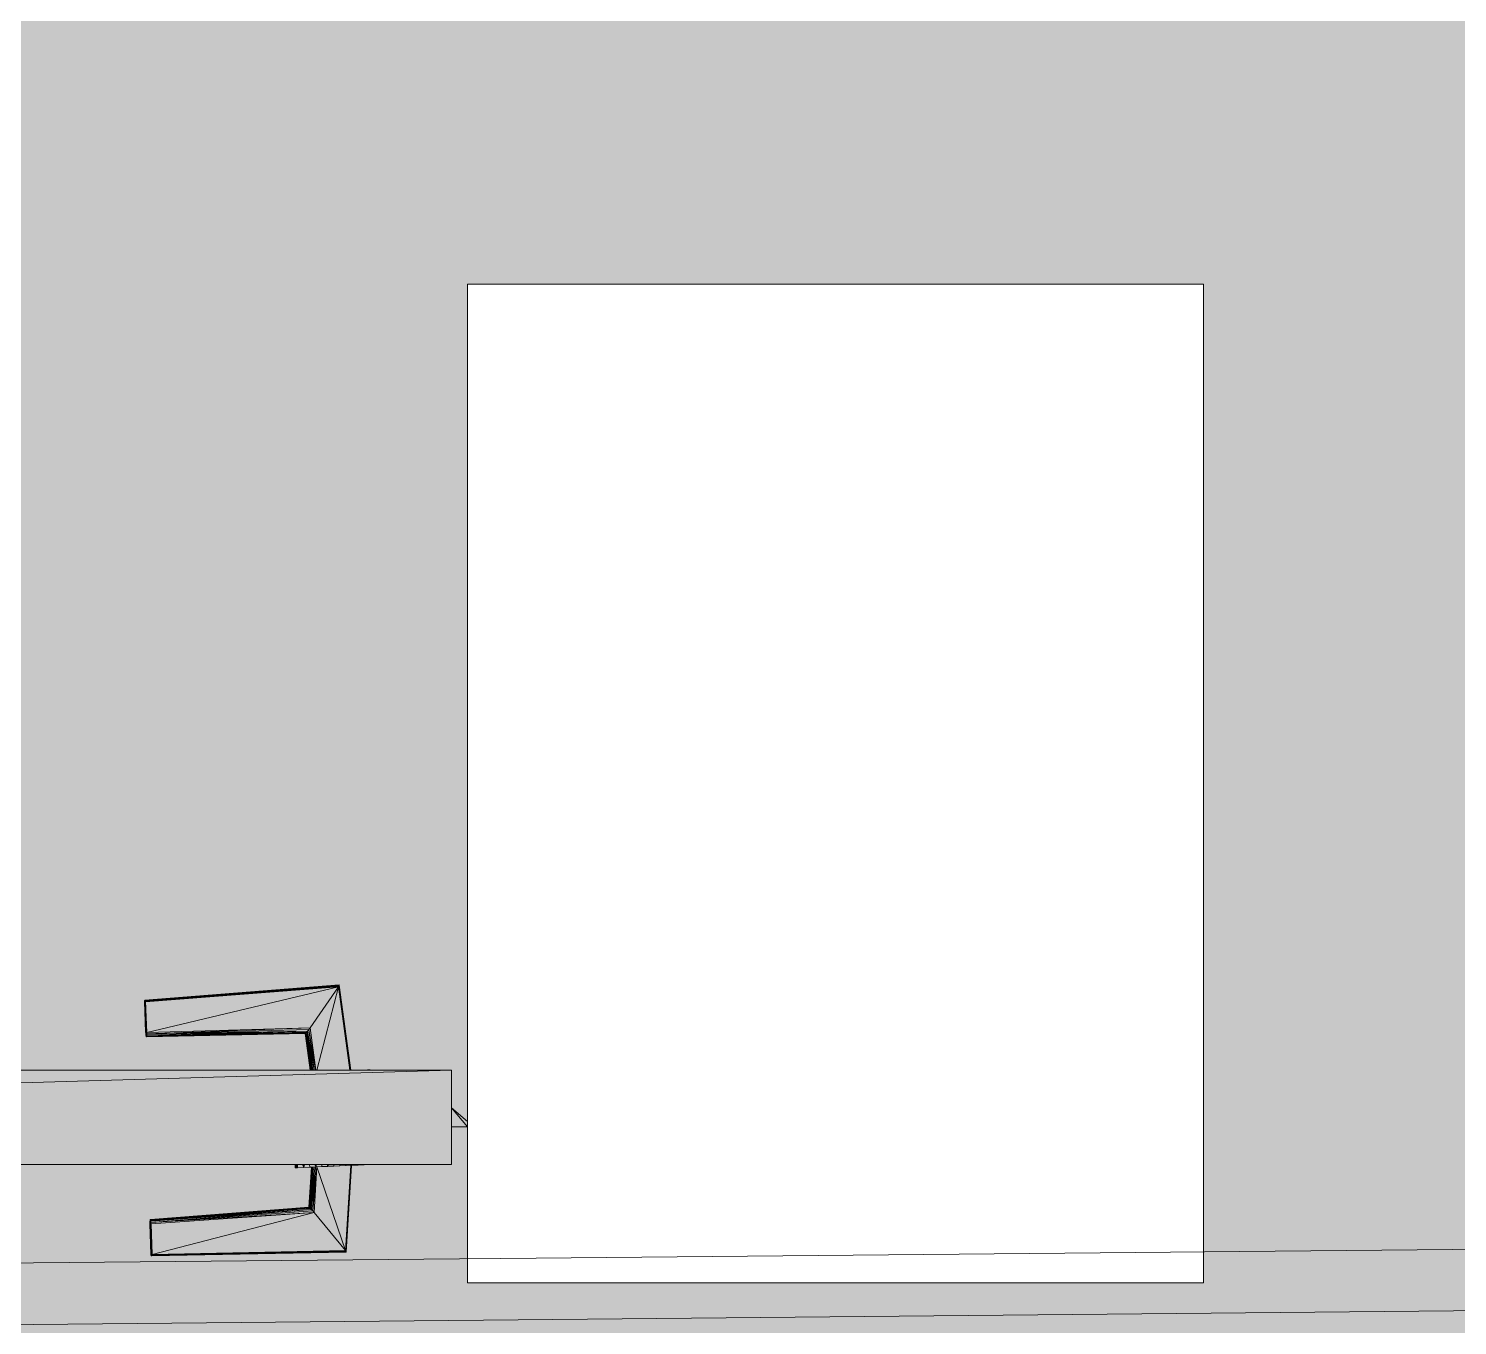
# Model space of a CAD drawing. Header units: millimetres. Extents: x 132836 to 1862386, y -330276 to -143438.
# Drawn here: x 428572 to 429087, y -271510 to -271043 of the extents above; entities that cross this region are included whole.
import ezdxf

# ---------------------------------------------------------------- set-up
doc = ezdxf.new("R2010")
doc.units = ezdxf.units.MM
doc.header["$MEASUREMENT"] = 0
doc.linetypes.add('Wipeout_Contour', pattern=[1000, 0, -1000])
for name, color, linetype in [('Divers - Dessin général', 7, 'Continuous'), ('Nouveau_0', 7, 'Continuous'), ('Structure - Murs extérieurs', 7, 'Continuous')]:
    doc.layers.add(name, color=color, linetype=linetype)

msp = doc.modelspace()

# ---------------------------------------------------------------- hatches: boundary and pattern name
at = {"linetype": 'Continuous', "lineweight": 0, "true_color": 0x6f6f6f}
h = msp.add_hatch(color=8, dxfattribs=at)
h.paths.add_polyline_path([(360547.961, -295062.571), (487920.34, -293826.868), (487920.34, -270902.734), (487462.568, -270902.734), (472913.119, -271040.575), (472913.119, -163437.635), (371855.719, -163437.635), (371855.719, -271040.575), (371882.482, -271040.57), (371882.665, -272000.514, -0.4094274), (367883.201, -275935.042), (360547.961, -275935.042)])
h.paths.add_polyline_path([(377135.103, -260639.953), (373845.103, -260639.953), (373845.103, -248364.953), (373845.103, -243089.974), (373845.103, -242189.974), (377135.103, -242189.974)], flags=0)
h.paths.add_polyline_path([(380202.952, -171995.57), (431505.799, -171995.57), (464309.564, -171995.57), (464309.564, -262465.571), (462925.553, -262565.571), (438593.575, -262550.571), (437925.553, -262550.571), (436549.587, -262550.571), (436549.587, -189810.571), (412055.061, -189810.571), (412055.061, -201780.57), (412055.061, -204495.57), (415454.069, -204495.57), (415454.069, -208495.57), (415454.069, -218295.57), (405655.061, -218295.57), (405655.061, -222495.57), (415474.561, -222495.57), (415474.561, -260810.571), (380202.952, -260810.571), (380202.952, -230015.57), (380202.952, -193810.571)], flags=0)
h.paths.add_polyline_path([(381436.562, -269433.913, -0.0903187), (381558.292, -268727.623, -0.2014487), (382612.158, -267592.74, -0.1042114), (383417.525, -267415.055), (384017.498, -267409.371, -0.1040446), (384824.873, -267571.244, -0.2382555), (385983.776, -268953.318, -0.0551886), (386036.355, -269390.334), (386038.45, -269611.438), (386050.565, -270890.267), (385792.102, -271892.761, -0.2679492), (384069.602, -272909.124), (383469.629, -272914.808, -0.1937175), (382078.771, -272370.185, -0.0705688), (381728.183, -271931.262, -0.1316525), (381450.772, -270933.845)], flags=0)
h.paths.add_polyline_path([(394027.271, -275599.002, -0.4157911), (392016.505, -273599.031), (392016.505, -273452.052), (392030.007, -267377.824, -0.3805567), (394016.505, -265609.826), (394094.233, -265609.826), (394094.233, -270609.826), (409094.233, -270609.826), (409094.233, -265609.826), (414055.71, -265609.826, -0.4142136), (415555.71, -267109.826), (415555.71, -273660.699, -0.3455016), (413836.804, -275433.432)], flags=0)
h.paths.add_polyline_path([(424209.612, -271504.083, -0.1344739), (423930.467, -270484.937), (423930.467, -268984.937, -0.4142136), (425930.467, -266984.937), (426530.467, -266984.937, -0.4142136), (428530.467, -268984.937), (428530.467, -270484.937, -0.1288203), (428273.55, -271465.581, -0.2709363), (426530.467, -272484.937), (425930.467, -272484.937, -0.26498)], flags=0)
h.paths.add_polyline_path([(436562.206, -273329.325), (436569.468, -267730.336, -0.0985615), (436800.237, -266943.721), (436817.2, -266951.545, -0.258849), (438654.998, -265605.827), (438652.661, -265587.294), (439337.088, -265587.294), (439337.088, -265687.294), (439337.088, -270687.294), (469237.088, -270687.294), (469237.088, -265687.294), (470907.523, -265687.294), (472885.813, -265687.294), (472885.813, -267687.294), (472885.813, -271062.255, 0.0013458), (472885.842, -271073.021), (472896.728, -273095.233, -0.4142136), (470907.523, -275105.97), (462184.053, -275105.97, -0.005189), (462130.957, -275116.103), (454147.511, -275196.191), (438770.531, -275253.24, -0.3865533), (436572.608, -273475.385, -0.0251892)], flags=0)

# ---------------------------------------------------------------- linework, layer by layer
at = {"color": 7, "linetype": 'Continuous', "lineweight": 20}
for p, q in [((428684.201, -271387.249), (428614.185, -271392.795)), ((428684.236, -271387.278), (428614.185, -271392.795)), ((428684.236, -271387.278), (428614.22, -271392.818)), ((428614.261, -271392.869), (428684.236, -271387.278)), ((428684.248, -271387.346), (428614.261, -271392.869)), ((428684.225, -271387.453), (428614.261, -271392.869)), ((428614.301, -271392.949), (428684.225, -271387.453)), ((428684.178, -271387.599), (428614.301, -271392.949)), ((428684.178, -271387.599), (428614.342, -271393.059)), ((428614.388, -271393.198), (428684.178, -271387.599)), ((428684.108, -271387.784), (428614.388, -271393.198)), ((428684.004, -271388.008), (428684.108, -271387.784)), ((428684.108, -271387.784), (428684.178, -271387.599)), ((428688.151, -271418.004), (428684.108, -271387.784)), ((428684.108, -271387.784), (428688.244, -271418.004)), ((428684.178, -271387.599), (428684.225, -271387.453)), ((428684.178, -271387.599), (428688.314, -271418.004)), ((428688.25, -271418.004), (428684.178, -271387.599)), ((428684.236, -271387.278), (428684.201, -271387.249)), ((428684.225, -271387.453), (428684.248, -271387.346)), ((428688.314, -271418.004), (428684.225, -271387.453)), ((428684.248, -271387.346), (428684.236, -271387.278)), ((428688.348, -271418.004), (428684.248, -271387.346)), ((428688.314, -271418.004), (428684.248, -271387.346)), ((428614.04, -271392.999), (428614.005, -271393.123)), ((428614.075, -271392.905), (428614.04, -271392.999)), ((428614.04, -271392.999), (428614.505, -271405.209)), ((428614.04, -271392.999), (428614.551, -271405.526)), ((428614.11, -271392.839), (428614.075, -271392.905)), ((428614.075, -271392.905), (428614.551, -271405.526)), ((428614.075, -271392.905), (428614.603, -271405.755)), ((428614.144, -271392.803), (428614.11, -271392.839)), ((428614.11, -271392.839), (428614.603, -271405.755)), ((428614.11, -271392.839), (428614.65, -271405.903)), ((428614.185, -271392.795), (428614.144, -271392.803)), ((428614.144, -271392.803), (428614.65, -271405.903)), ((428614.65, -271405.903), (428614.185, -271392.795)), ((428614.185, -271392.795), (428614.685, -271405.949)), ((428614.185, -271392.795), (428614.725, -271405.912)), ((428614.22, -271392.818), (428614.185, -271392.795)), ((428614.22, -271392.818), (428614.725, -271405.912)), ((428614.261, -271392.869), (428614.22, -271392.818)), ((428614.725, -271405.912), (428614.261, -271392.869)), ((428614.261, -271392.869), (428614.754, -271405.786)), ((428614.301, -271392.949), (428614.261, -271392.869)), ((428614.754, -271405.786), (428614.301, -271392.949)), ((428614.301, -271392.949), (428614.789, -271405.572)), ((428614.342, -271393.059), (428614.301, -271392.949)), ((428614.789, -271405.572), (428614.342, -271393.059)), ((428614.342, -271393.059), (428614.812, -271405.271)), ((428614.388, -271393.198), (428614.342, -271393.059)), ((428684.004, -271388.008), (428614.388, -271393.198)), ((428684.004, -271388.008), (428614.429, -271393.367)), ((428614.853, -271404.415), (428684.004, -271388.008)), ((428673.718, -271402.743), (428684.004, -271388.008)), ((428676.163, -271418.004), (428684.004, -271388.008)), ((428688.017, -271418.004), (428684.004, -271388.008)), ((428684.004, -271388.008), (428688.145, -271418.004)), ((428614.005, -271393.123), (428613.976, -271393.276)), ((428613.976, -271393.276), (428614.4, -271404.325)), ((428613.976, -271393.276), (428614.452, -271404.809)), ((428614.005, -271393.123), (428614.452, -271404.809)), ((428614.005, -271393.123), (428614.505, -271405.209)), ((428614.812, -271405.271), (428614.388, -271393.198)), ((428614.388, -271393.198), (428614.836, -271404.885)), ((428614.429, -271393.367), (428614.388, -271393.198)), ((428614.836, -271404.885), (428614.429, -271393.367)), ((428614.853, -271404.415), (428614.429, -271393.367)), ((428614.836, -271404.885), (428673.718, -271402.743)), ((428614.836, -271404.885), (428673.224, -271403.37)), ((428673.718, -271402.743), (428614.853, -271404.415)), ((428672.812, -271403.885), (428673.224, -271403.37)), ((428673.224, -271403.37), (428673.718, -271402.743)), ((428673.224, -271403.37), (428675.187, -271418.004)), ((428673.224, -271403.37), (428675.716, -271418.004)), ((428673.718, -271402.743), (428675.756, -271418.004)), ((428614.4, -271404.325), (428614.452, -271404.809)), ((428614.452, -271404.809), (428614.505, -271405.209)), ((428614.505, -271405.209), (428614.551, -271405.526)), ((428614.551, -271405.526), (428614.603, -271405.755)), ((428614.603, -271405.755), (428614.65, -271405.903)), ((428614.65, -271405.903), (428614.685, -271405.949)), ((428614.685, -271405.949), (428671.952, -271404.791)), ((428614.685, -271405.949), (428614.725, -271405.912)), ((428614.725, -271405.912), (428672.045, -271404.741)), ((428671.952, -271404.791), (428614.725, -271405.912)), ((428614.725, -271405.912), (428614.754, -271405.786)), ((428614.754, -271405.786), (428672.219, -271404.573)), ((428672.045, -271404.741), (428614.754, -271405.786)), ((428614.754, -271405.786), (428614.789, -271405.572)), ((428614.789, -271405.572), (428672.812, -271403.885)), ((428614.789, -271405.572), (428672.475, -271404.288)), ((428672.219, -271404.573), (428614.789, -271405.572)), ((428614.789, -271405.572), (428614.812, -271405.271)), ((428614.812, -271405.271), (428672.812, -271403.885)), ((428614.812, -271405.271), (428614.836, -271404.885)), ((428672.812, -271403.885), (428614.836, -271404.885)), ((428614.836, -271404.885), (428614.853, -271404.415)), ((428671.952, -271404.791), (428672.045, -271404.741)), ((428671.952, -271404.791), (428673.718, -271418.004)), ((428672.045, -271404.741), (428672.219, -271404.573)), ((428673.724, -271418.004), (428672.045, -271404.741)), ((428672.045, -271404.741), (428673.817, -271418.004)), ((428672.045, -271404.741), (428673.997, -271418.004)), ((428672.219, -271404.573), (428672.475, -271404.288)), ((428672.219, -271404.573), (428674.014, -271418.004)), ((428672.475, -271404.288), (428672.812, -271403.885)), ((428674.037, -271418.004), (428672.475, -271404.288)), ((428672.475, -271404.288), (428674.31, -271418.004)), ((428672.475, -271404.288), (428674.67, -271418.004)), ((428672.812, -271403.885), (428674.699, -271418.004)), ((428672.812, -271403.885), (428675.152, -271418.004)), ((428724.66, -271418.004), (427580.467, -271451.973)), ((427580.467, -271418.004), (428724.66, -271418.004)), ((428692.693, -271418.004), (428694.447, -271417.914)), ((428694.9, -271418.004), (428694.447, -271417.914)), ((428694.447, -271417.914), (428695.109, -271418.004)), ((428694.447, -271417.914), (428694.668, -271417.914)), ((428695.121, -271418.004), (428694.668, -271417.914)), ((428694.668, -271417.914), (428695.254, -271417.993)), ((428694.668, -271417.914), (428694.865, -271417.916)), ((428695.254, -271417.993), (428694.865, -271417.916)), ((428694.865, -271417.916), (428695.318, -271417.978)), ((428694.865, -271417.916), (428695.028, -271417.92)), ((428695.318, -271417.978), (428695.028, -271417.92)), ((428695.028, -271417.92), (428695.155, -271417.925)), ((428695.318, -271417.978), (428695.155, -271417.925)), ((428695.155, -271417.925), (428695.347, -271417.963)), ((428695.155, -271417.925), (428695.254, -271417.932)), ((428695.19, -271418.004), (428695.254, -271417.993)), ((428695.347, -271417.963), (428695.254, -271417.932)), ((428695.254, -271417.932), (428695.347, -271417.951)), ((428695.254, -271417.993), (428695.318, -271417.978)), ((428695.254, -271417.993), (428695.254, -271418.004)), ((428695.347, -271417.951), (428695.318, -271417.941)), ((428695.318, -271417.978), (428695.347, -271417.963)), ((428695.318, -271417.978), (428695.318, -271418.004)), ((428695.347, -271417.951), (428695.347, -271417.963)), ((428695.347, -271417.963), (428695.347, -271417.951)), ((428695.347, -271417.963), (428695.347, -271418.004)), ((428724.66, -271418.004), (428724.66, -271451.973)), ((428724.66, -271451.973), (427580.467, -271451.973)), ((428668.328, -271453.199), (428668.293, -271451.973)), ((428668.357, -271453.197), (428668.316, -271451.973)), ((428668.357, -271453.197), (428668.328, -271451.973)), ((428668.357, -271453.197), (428668.328, -271453.199)), ((428668.328, -271453.199), (428668.357, -271453.197)), ((428668.427, -271453.195), (428668.357, -271453.197)), ((428668.427, -271453.195), (428668.386, -271451.973)), ((428668.427, -271453.195), (428668.403, -271451.973)), ((428668.52, -271453.191), (428668.427, -271453.195)), ((428668.52, -271453.191), (428668.479, -271451.973)), ((428668.52, -271453.191), (428668.502, -271451.973)), ((428668.549, -271453.189), (428668.52, -271453.191)), ((428668.647, -271453.185), (428668.549, -271453.189)), ((428668.647, -271453.185), (428668.607, -271451.973)), ((428668.81, -271453.177), (428668.647, -271453.185)), ((428668.81, -271453.177), (428668.74, -271451.973)), ((428668.81, -271453.177), (428668.769, -271451.973)), ((428668.81, -271453.177), (428668.804, -271451.973)), ((428669.002, -271453.169), (428668.81, -271453.177)), ((428669.002, -271453.169), (428668.961, -271451.973)), ((428669.002, -271453.169), (428669.002, -271451.973)), ((428669.228, -271453.159), (428669.002, -271453.169)), ((428669.228, -271453.159), (428669.188, -271451.973)), ((428671.406, -271453.061), (428669.228, -271453.159)), ((428671.406, -271453.061), (428671.017, -271451.973)), ((428671.406, -271453.061), (428671.371, -271451.973)), ((428671.714, -271451.973), (428671.406, -271453.061)), ((428673.584, -271452.963), (428671.406, -271453.061)), ((428674.258, -271452.933), (428673.271, -271467.354)), ((428674.159, -271452.937), (428673.271, -271467.354)), ((428674.455, -271452.924), (428673.364, -271467.407)), ((428674.258, -271452.933), (428673.364, -271467.407)), ((428673.584, -271452.963), (428673.549, -271451.973)), ((428674.746, -271452.911), (428673.549, -271467.57)), ((428674.455, -271452.924), (428673.549, -271467.57)), ((428674.13, -271452.939), (428673.584, -271452.963)), ((428675.135, -271452.894), (428673.828, -271467.843)), ((428674.746, -271452.911), (428673.828, -271467.843)), ((428675.762, -271452.865), (428674.13, -271452.939)), ((428675.135, -271452.894), (428674.188, -271468.223)), ((428676.186, -271452.846), (428674.641, -271468.708)), ((428675.617, -271452.872), (428674.641, -271468.708)), ((428675.135, -271452.894), (428674.641, -271468.708)), ((428676.186, -271452.846), (428675.17, -271469.296)), ((428675.762, -271452.865), (428675.443, -271451.973)), ((428675.762, -271452.865), (428675.733, -271451.973)), ((428676.018, -271451.973), (428675.762, -271452.865)), ((428677.946, -271452.767), (428675.762, -271452.865)), ((428686.472, -271482.979), (428676.186, -271452.846)), ((428677.917, -271451.973), (428677.946, -271452.767)), ((428680.13, -271452.669), (428677.946, -271452.767)), ((428680.13, -271452.669), (428679.88, -271451.973)), ((428680.107, -271451.973), (428680.13, -271452.669)), ((428680.327, -271451.973), (428680.13, -271452.669)), ((428680.461, -271452.654), (428680.13, -271452.669)), ((428682.308, -271452.571), (428680.461, -271452.654)), ((428682.285, -271451.973), (428682.308, -271452.571)), ((428684.486, -271452.473), (428682.308, -271452.571)), ((428684.486, -271452.473), (428684.306, -271451.973)), ((428684.469, -271451.973), (428684.486, -271452.473)), ((428686.664, -271452.375), (428684.486, -271452.473)), ((428686.472, -271482.979), (428688.366, -271452.299)), ((428686.664, -271452.375), (428686.519, -271451.973)), ((428686.589, -271483.18), (428688.366, -271452.299)), ((428686.589, -271483.18), (428688.494, -271452.316)), ((428686.589, -271483.18), (428688.592, -271452.33)), ((428686.652, -271451.973), (428686.664, -271452.375)), ((428686.774, -271451.973), (428686.664, -271452.375)), ((428688.836, -271452.278), (428686.664, -271452.375)), ((428686.676, -271483.345), (428688.592, -271452.33)), ((428686.728, -271483.473), (428688.592, -271452.33)), ((428686.728, -271483.473), (428688.656, -271452.342)), ((428686.757, -271483.566), (428688.656, -271452.342)), ((428686.757, -271483.566), (428688.685, -271452.351)), ((428688.494, -271452.316), (428688.366, -271452.299)), ((428688.499, -271452.293), (428688.395, -271452.297)), ((428688.592, -271452.33), (428688.494, -271452.316)), ((428688.656, -271452.342), (428688.592, -271452.33)), ((428688.685, -271452.351), (428688.656, -271452.342)), ((428688.825, -271451.973), (428688.836, -271452.278)), ((428691.008, -271452.18), (428688.836, -271452.278)), ((428691.008, -271452.18), (428690.933, -271451.973)), ((428691.003, -271451.973), (428691.008, -271452.18)), ((428691.067, -271451.973), (428691.008, -271452.18)), ((428693.169, -271452.083), (428691.008, -271452.18)), ((428693.163, -271451.973), (428693.169, -271452.083)), ((428695.33, -271451.986), (428693.169, -271452.083)), ((428695.33, -271451.986), (428695.324, -271451.973)), ((428695.457, -271451.981), (428695.33, -271451.986)), ((428695.457, -271451.973), (428695.457, -271451.981)), ((428695.55, -271451.976), (428695.457, -271451.981)), ((428695.62, -271451.973), (428695.55, -271451.976)), ((428673.271, -271467.354), (428616.119, -271471.78)), ((428616.154, -271471.817), (428673.271, -271467.354)), ((428673.364, -271467.407), (428616.154, -271471.817)), ((428616.2, -271471.955), (428673.364, -271467.407)), ((428673.549, -271467.57), (428616.2, -271471.955)), ((428673.549, -271467.57), (428616.247, -271472.175)), ((428673.828, -271467.843), (428616.247, -271472.175)), ((428674.188, -271468.223), (428616.247, -271472.175)), ((428674.188, -271468.223), (428616.293, -271472.482)), ((428674.188, -271468.223), (428616.34, -271472.874)), ((428674.641, -271468.708), (428616.34, -271472.874)), ((428675.17, -271469.296), (428616.34, -271472.874)), ((428675.17, -271469.296), (428616.392, -271473.349)), ((428616.758, -271484.401), (428675.17, -271469.296)), ((428673.364, -271467.407), (428673.271, -271467.354)), ((428673.549, -271467.57), (428673.364, -271467.407)), ((428673.828, -271467.843), (428673.549, -271467.57)), ((428674.188, -271468.223), (428673.828, -271467.843)), ((428674.641, -271468.708), (428674.188, -271468.223)), ((428674.641, -271468.708), (428675.17, -271469.296)), ((428686.472, -271482.979), (428675.17, -271469.296)), ((428615.962, -271472.891), (428615.945, -271473.369)), ((428615.945, -271473.369), (428616.305, -271484.421)), ((428615.986, -271472.495), (428615.962, -271472.891)), ((428615.962, -271472.891), (428616.346, -271484.58)), ((428615.962, -271472.891), (428616.305, -271484.421)), ((428616.015, -271472.185), (428615.986, -271472.495)), ((428615.986, -271472.495), (428616.392, -271484.71)), ((428615.986, -271472.495), (428616.346, -271484.58)), ((428616.044, -271471.962), (428616.015, -271472.185)), ((428616.015, -271472.185), (428616.433, -271484.81)), ((428616.015, -271472.185), (428616.392, -271484.71)), ((428616.079, -271471.826), (428616.044, -271471.962)), ((428616.044, -271471.962), (428616.473, -271484.882)), ((428616.044, -271471.962), (428616.433, -271484.81)), ((428616.119, -271471.78), (428616.079, -271471.826)), ((428616.079, -271471.826), (428616.549, -271484.937)), ((428616.079, -271471.826), (428616.508, -271484.925)), ((428616.079, -271471.826), (428616.473, -271484.882)), ((428616.154, -271471.817), (428616.119, -271471.78)), ((428616.119, -271471.78), (428616.549, -271484.937)), ((428616.2, -271471.955), (428616.154, -271471.817)), ((428616.154, -271471.817), (428616.624, -271484.876)), ((428616.154, -271471.817), (428616.584, -271484.921)), ((428616.154, -271471.817), (428616.549, -271484.937)), ((428616.247, -271472.175), (428616.2, -271471.955)), ((428616.2, -271471.955), (428616.659, -271484.8)), ((428616.2, -271471.955), (428616.624, -271484.876)), ((428616.293, -271472.482), (428616.247, -271472.175)), ((428616.247, -271472.175), (428616.694, -271484.696)), ((428616.247, -271472.175), (428616.659, -271484.8)), ((428616.34, -271472.874), (428616.293, -271472.482)), ((428616.293, -271472.482), (428616.723, -271484.563)), ((428616.293, -271472.482), (428616.694, -271484.696)), ((428616.34, -271472.874), (428616.392, -271473.349)), ((428616.34, -271472.874), (428616.758, -271484.401)), ((428616.34, -271472.874), (428616.723, -271484.563)), ((428616.392, -271473.349), (428616.758, -271484.401)), ((428616.305, -271484.421), (428616.346, -271484.58)), ((428616.346, -271484.58), (428616.392, -271484.71)), ((428616.392, -271484.71), (428616.433, -271484.81)), ((428616.433, -271484.81), (428616.473, -271484.882)), ((428616.473, -271484.882), (428616.508, -271484.925)), ((428616.508, -271484.925), (428616.549, -271484.937)), ((428616.549, -271484.937), (428686.722, -271483.643)), ((428616.549, -271484.937), (428616.584, -271484.921)), ((428616.584, -271484.921), (428686.757, -271483.566)), ((428616.584, -271484.921), (428686.751, -271483.623)), ((428686.722, -271483.643), (428616.584, -271484.921)), ((428616.584, -271484.921), (428616.624, -271484.876)), ((428616.624, -271484.876), (428686.728, -271483.473)), ((428686.757, -271483.566), (428616.624, -271484.876)), ((428616.624, -271484.876), (428616.659, -271484.8)), ((428616.659, -271484.8), (428686.676, -271483.345)), ((428686.728, -271483.473), (428616.659, -271484.8)), ((428616.659, -271484.8), (428616.694, -271484.696)), ((428616.694, -271484.696), (428686.676, -271483.345)), ((428616.694, -271484.696), (428616.723, -271484.563)), ((428616.723, -271484.563), (428686.472, -271482.979)), ((428616.723, -271484.563), (428686.589, -271483.18)), ((428616.723, -271484.563), (428686.676, -271483.345)), ((428616.723, -271484.563), (428616.758, -271484.401)), ((428616.758, -271484.401), (428686.472, -271482.979)), ((428686.589, -271483.18), (428686.472, -271482.979)), ((428686.676, -271483.345), (428686.589, -271483.18)), ((428686.728, -271483.473), (428686.676, -271483.345)), ((428686.722, -271483.643), (428686.751, -271483.623)), ((428686.757, -271483.566), (428686.728, -271483.473)), ((428686.751, -271483.623), (428686.757, -271483.566))]:
    msp.add_line(p, q, dxfattribs=at)
msp.add_point((428673.265, -271467.354), dxfattribs=at)

# ---------------------------------------------------------------- next in the draw order: wipeouts: each hides what was drawn before it
at = {"color": 254, "linetype": 'Wipeout_Contour', "lineweight": 0, "ltscale": 2029917.334810596}
msp.add_wipeout([(428995.772, -271134.706), (428730.468, -271134.706), (428730.468, -271494.706), (428995.772, -271494.706)], dxfattribs=at).dxf.layer = 'Structure - Murs extérieurs'

# ---------------------------------------------------------------- next in the draw order: linework, layer by layer
at = {"color": 7, "linetype": 'Continuous', "lineweight": 20}
for p, q in [((428724.66, -271431.592), (428730.468, -271438.386)), ((428724.66, -271431.592), (428730.468, -271436.473)), ((428724.66, -271438.386), (428730.468, -271438.386)), ((428730.468, -271436.473), (428730.468, -271438.386))]:
    msp.add_line(p, q, dxfattribs=at)
at = {"layer": 'Divers - Dessin général', "color": 8, "linetype": 'Continuous', "lineweight": 5}
msp.add_lwpolyline([(472905.195, -163437.635), (472885.813, -271067.638), (371555.907, -272027.634), (371538.537, -197317.635), (371535.195, -163437.635)], close=True, dxfattribs=at)
at = {"layer": 'Divers - Dessin général', "color": 14, "linetype": 'Continuous', "lineweight": 5, "true_color": 0x990000}
msp.add_lwpolyline([(472905.195, -163437.635), (472885.813, -271067.638), (371555.907, -272027.634), (371538.537, -197317.635), (371535.195, -163437.635)], close=True, dxfattribs=at)
at = {"layer": 'Nouveau_0', "color": 8, "linetype": 'Continuous', "lineweight": 5}
msp.add_line((371535.195, -272063.016), (472898.712, -271079.638), dxfattribs=at)
msp.add_line((371535.195, -272063.016), (472898.712, -271079.638), dxfattribs=at)
at = {"layer": 'Nouveau_0', "color": 8, "linetype": 'Continuous', "lineweight": 5, "flags": 128}
msp.add_lwpolyline([(371535.195, -272063.016), (472898.712, -271079.638), (472898.712, -163437.635), (371535.195, -163437.635), (371535.195, -197326.333)], close=True, dxfattribs=at)
at = {"layer": 'Structure - Murs extérieurs', "color": 7, "linetype": 'Continuous', "lineweight": 5}
for points in [[(428995.772, -271134.706), (428730.468, -271134.706)], [(428730.468, -271134.706), (428730.468, -271494.706)], [(428995.772, -271494.706), (428995.772, -271134.706)], [(428730.468, -271494.706), (428995.772, -271494.706)]]:
    msp.add_lwpolyline(points, dxfattribs=at)

doc.saveas('drawing.dxf')
